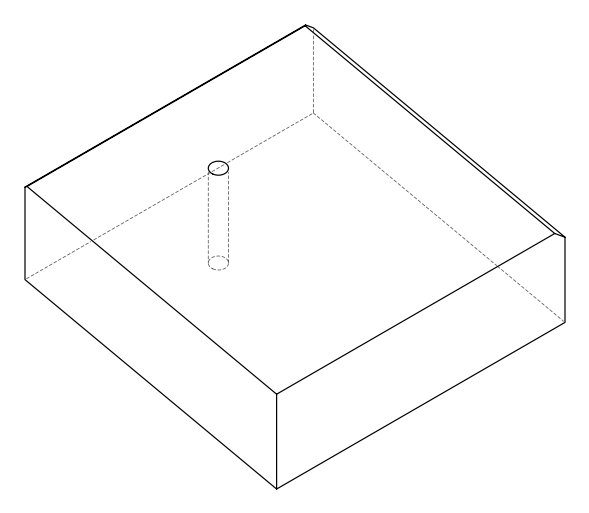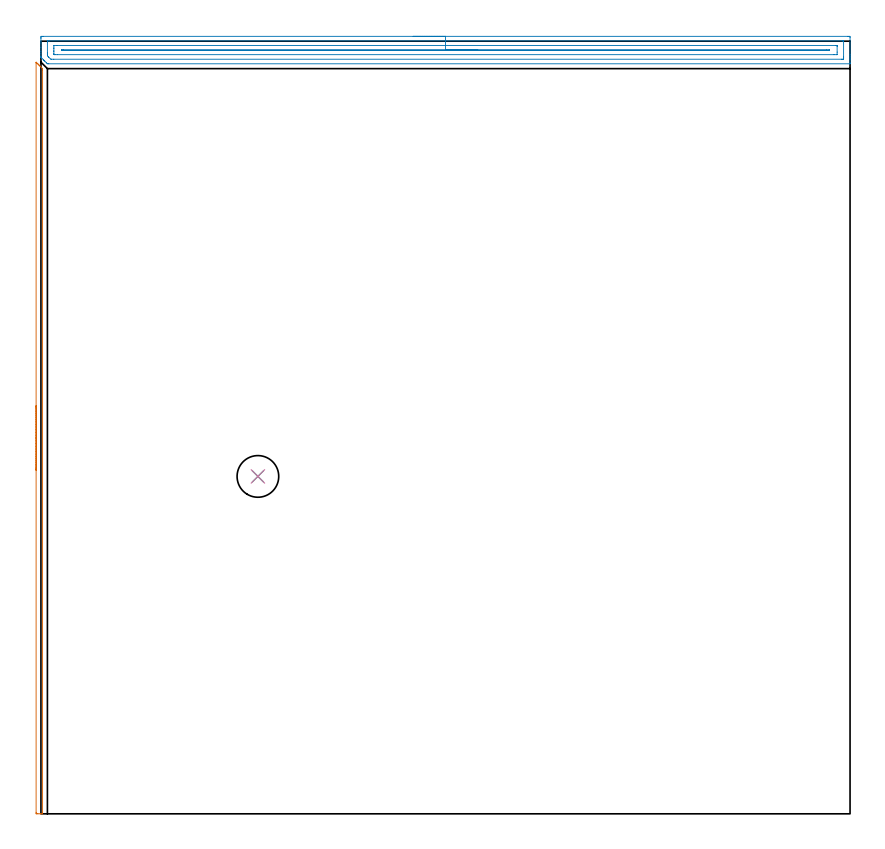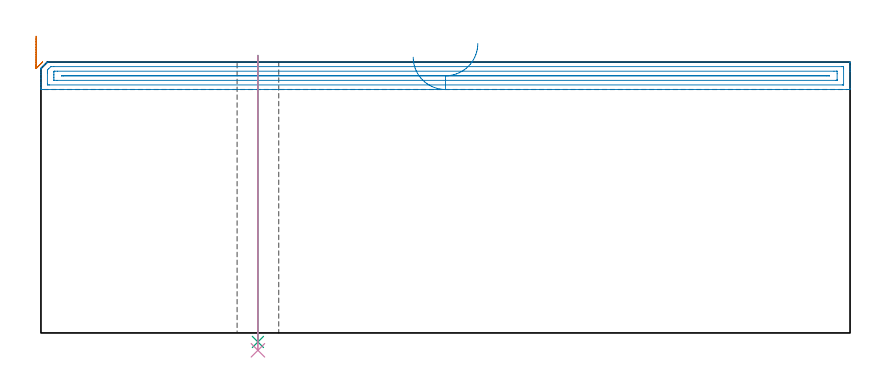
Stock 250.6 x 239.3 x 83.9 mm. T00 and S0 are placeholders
(PLAN: 4 operations, 2 tool changes, 10.9 min)
(1 AREA_MILL | FG_CHAMFER_SURFACE | UGT0205_001 | 2.01 min | 469 mm3)
(2 AREA_MILL_1 | FG_CHAMFER_SURFACE_1 | UGT0205_001 | 8.16 min | 9052 mm3)
(3 DRILL_THROUGH_HOLE_FROM_SOLID_MATERIAL | STEP1HOLE | NXT0301_042 | 0.36 min | 3309 mm3)
(4 DRILL_TO_ENLARGE_THROUGH_HOLE | STEP1HOLE | UGT0301_237 | 0.37 min | 7642 mm3)
(TOOL UGT0205_001 | Chamfer Mill 20 x 3 x 45 deg. | D20 FL50 Z2)
(TOOL NXT0301_042 | Carbide Drill 7.1mm [860.1-0710-057A1-MM 2214] | D7.1 PA140 FL85 Z2)
(TOOL UGT0301_237 | Twist Drill 12.9 mm | D12.9 PA118 FL97 Z2)
(OP 1 AREA_MILL)
G17 G21 G94 G90
T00 M6
G54
G17 G0 G90 X-1.5 Y106.4 S1061 M3
G43 Z93.9 H0
Z91.9
G94 G1 Y106.438 Z91.028 F250.
Y106.552 Z90.164
Y106.741 Z89.312
Y107.003 Z88.48
Y107.337 Z87.674
Y107.74 Z86.9
Y108.208 Z86.164
Y108.74 Z85.472
Y109.329 Z84.829
Y109.972 Z84.24
Y110.664 Z83.708
Y111.4 Z83.24
Y112.174 Z82.837
Y112.98 Z82.503
Y113.812 Z82.241
Y114.664 Z82.052
Y115.528 Z81.938
Y116.4 Z81.9
Y232.545
X-1.495 Y232.769 Z81.903
X-1.493 Y232.782 Z81.905
X-1.468 Y232.769 Z81.93
X-1.415 Y232.716 Z81.983
X-1.154 Y232.454 Z82.246
X-0.944 Y232.246 Z82.452
X-0.872 Y232.173 Z82.527
X-0.721 Y232.021 Z82.678
X-0.648 Y231.95 Z82.748
X-0.574 Y231.875 Z82.825
X-0.426 Y231.727 Z82.973
X-0.352 Y231.654 Z83.044
X-0.276 Y231.577 Z83.123
X-0.132 Y231.432 Z83.267
X-0.056 Y231.357 Z83.341
X0.432 Y230.868 Z83.831
X0.494 Y230.804 Z83.892
X0.5 Y230.385 Z83.9
Y0.18
X0.497 Y0.01 Z83.888
X0.457 Y0.006 Z83.848
X0.052 Y0. Z83.452
X-0.228 Z83.171
X-0.944 Z82.451
X-1.302 Z82.094
X-1.491 Y0.002 Z81.905
X-1.497 Y0.18 Z81.903
X-1.5 Y0.459 Z81.9
Y116.4
Y117.272 Z81.938
Y118.136 Z82.052
Y118.988 Z82.241
Y119.82 Z82.503
Y120.626 Z82.837
Y121.4 Z83.24
Y122.136 Z83.708
Y122.828 Z84.24
Y123.471 Z84.829
Y124.06 Z85.472
Y124.592 Z86.164
Y125.06 Z86.9
Y125.463 Z87.674
Y125.797 Z88.48
Y126.059 Z89.312
Y126.248 Z90.164
Y126.362 Z91.028
Y126.4 Z91.9
G0 Z93.9
M5
M2
(OP 2 AREA_MILL_1)
G17 G21 G94 G90
T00 M6
G54
G17 G0 G90 X115.3 Y240.8 S1061 M3
G43 Z93.9 H0
Z85.4
G94 G1 X115.338 Z84.528 F250.
X115.452 Z83.664
X115.641 Z82.812
X115.903 Z81.98
X116.237 Z81.174
X116.64 Z80.4
X117.108 Z79.664
X117.64 Z78.972
X118.229 Z78.329
X118.872 Z77.74
X119.564 Z77.209
X120.3 Z76.74
X121.074 Z76.337
X121.88 Z76.003
X122.712 Z75.741
X123.564 Z75.552
X124.428 Z75.438
X125.3 Z75.4
X249.977 Y240.799 Z75.401
X250.306 Y240.797 Z75.402
X250.59 Y240.794 Z75.404
X250.6 Y240.476 Z75.722
Y235.241 Z80.953
Y234.714 Z81.483
Y234.369 Z81.827
Y233.841 Z82.355
Y233.497 Z82.698
Y232.556 Z83.644
X250.597 Y232.426 Z83.767
X250.59 Y232.302 Z83.889
X250.423 Y232.3 Z83.9
X2.411
X1.998 Y232.306 Z83.892
X1.908 Y232.393 Z83.805
X1.674 Y232.624 Z83.571
X1.176 Y233.124 Z83.075
X0.921 Y233.378 Z82.82
X0.802 Y233.497 Z82.699
X0.236 Y234.064 Z82.136
X0.028 Y234.276 Z81.922
X0.004 Y234.307 Z81.89
X0.001 Y234.369 Z81.829
X0. Y234.409 Z81.789
Y234.693 Z81.507
Y235.424 Z80.775
Y236.114 Z80.082
Y237.331 Z78.866
Y238.731 Z77.465
Y239.339 Z76.857
Y240.212 Z75.985
X0.004 Y240.476 Z75.721
X0.01 Y240.793 Z75.404
X0.294 Y240.797 Z75.401
X0.623 Y240.8 Z75.4
X125.3
Y239.386 Z76.814
X248.189 Y239.385 Z76.815
X248.415 Y239.383 Z76.817
X248.543 Y239.379 Z76.821
X248.591 Y239.371 Z76.829
X248.593 Y239.344 Z76.856
X248.599 Y239.203 Z76.997
X248.6 Y234.369 Z81.831
X248.599 Y233.969 Z82.231
X248.595 Y233.834 Z82.366
X248.59 Y233.73 Z82.47
X248.581 Y233.72 Z82.48
X248.566 Y233.718 Z82.482
X248.524 Y233.716 Z82.484
X248.189 Y233.714 Z82.486
X247.966
X3.975 Y233.715 Z82.485
X3.305 Y233.719 Z82.481
X3.075 Y233.721 Z82.479
X2.411 Y234.34 Z81.86
X2.382 Y234.369 Z81.831
X2.01 Y234.76 Z81.44
X2.004 Y235.241 Z80.959
X2.001 Y235.642 Z80.558
Y239.131 Z77.069
X2.005 Y239.266 Z76.934
X2.01 Y239.367 Z76.833
X2.077 Y239.379 Z76.821
X2.411 Y239.383 Z76.817
X2.634 Y239.385 Z76.815
X125.3 Y239.386 Z76.814
Y237.972 Z78.228
X246.286 Y237.971 Z78.229
X246.402 Y237.97 Z78.23
X246.517 Y237.967 Z78.233
X246.585 Y237.965 Z78.235
X246.591 Y237.922 Z78.278
X246.595 Y237.859 Z78.341
X246.599 Y237.666 Z78.534
X246.6 Y235.921 Z80.279
X246.592 Y235.241 Z80.959
X246.59 Y235.147 Z81.053
X246.581 Y235.135 Z81.065
X246.555 Y235.132 Z81.068
X246.516 Y235.13 Z81.07
X246.402 Y235.129 Z81.071
X245.624 Y235.128 Z81.072
X5.092
X4.312 Y235.13 Z81.07
X4.198 Y235.132 Z81.068
X4.087 Y235.135 Z81.065
X4.026 Y235.186 Z81.014
X4.01 Y235.241 Z80.959
X4.004 Y235.431 Z80.769
X4. Y236.114 Z80.086
Y236.307 Z79.893
Y236.986 Z79.214
Y237.179 Z79.021
X4.008 Y237.859 Z78.341
X4.01 Y237.953 Z78.247
X4.019 Y237.965 Z78.235
X4.045 Y237.968 Z78.232
X4.084 Y237.97 Z78.23
X4.198 Y237.971 Z78.229
X4.976 Y237.972 Z78.228
X125.3
Y236.557 Z79.643
X244.16
X244.175 Y236.556 Z79.644
X244.195 Y236.55 Z79.65
X244.174 Y236.544 Z79.656
X243.281 Y236.543 Z79.657
X6.44
X6.425 Y236.544 Z79.656
X6.335 Y236.549 Z79.651
X6.431 Y236.552 Z79.648
X6.865 Y236.557 Z79.643
X6.88
X125.3
X126.172 Z79.681
X127.036 Z79.795
X127.888 Z79.983
X128.72 Z80.246
X129.526 Z80.58
X130.3 Z80.982
X131.036 Z81.451
X131.728 Z81.982
X132.371 Z82.572
X132.96 Z83.215
X133.492 Z83.907
X133.96 Z84.643
X134.363 Z85.416
X134.697 Z86.222
X134.959 Z87.054
X135.148 Z87.906
X135.262 Z88.771
X135.3 Z89.643
G0 Z93.9
M5
M2
(OP 3 DRILL_THROUGH_HOLE_FROM_SOLID_MATERIAL)
G17 G21 G94 G90
T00 M6
G54
G17 G0 G90 X67.2 Y104.5 S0 M3
G43 Z93.9 H1
G94 G81 G98 Z-2.792 F250. R85.9
G80
M5
M2
(OP 4 DRILL_TO_ENLARGE_THROUGH_HOLE)
G17 G21 G94 G90
T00 M6
G54
G17 G0 G90 X67.2 Y104.5 S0 M3
G43 Z93.9 H0
G94 G73 G98 Z-5.376 F250. Q12.754 R85.9
G80
M5
M2
